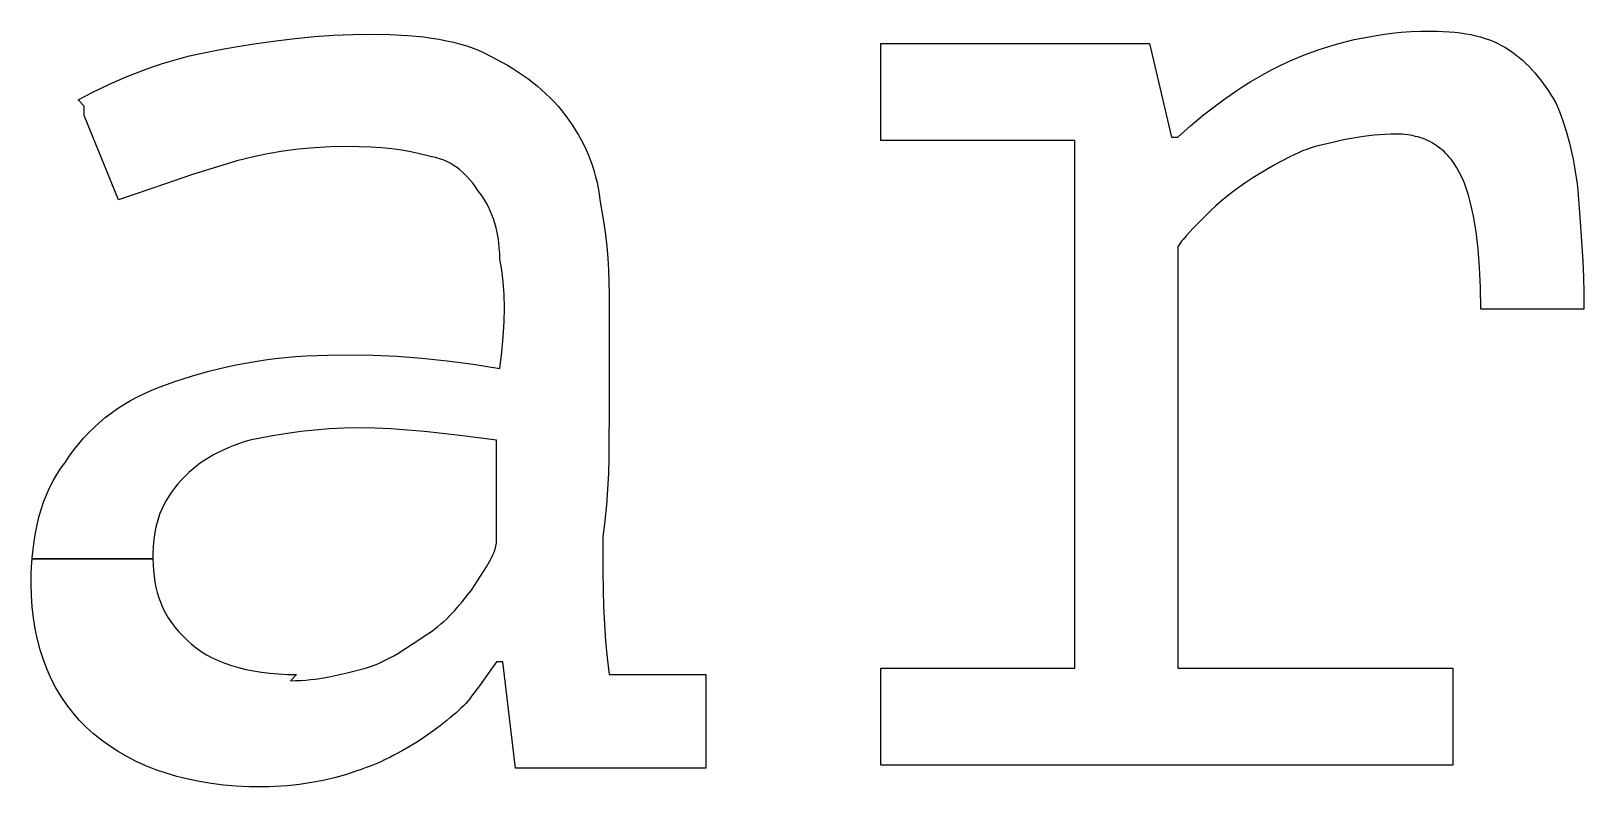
# Model space of a CAD drawing. Header units: millimetres. Extents: x 73 to 173, y -160 to -92.
# Drawn here: x 170.511 to 171.053, y -144.813 to -144.549 of the extents above; entities that cross this region are included whole.
import ezdxf

# ---------------------------------------------------------------- set-up
doc = ezdxf.new("R2010")
doc.units = ezdxf.units.MM
doc.layers.add('F.Silkscreen', color=41, linetype='CONTINUOUS', true_color=0xf2eda1)

msp = doc.modelspace()

# ---------------------------------------------------------------- linework, layer by layer
at = {"layer": 'F.Silkscreen', "linetype": 'CONTINUOUS'}
for p, q in [((170.609636, -144.550629), (170.616335, -144.550168)), ((170.616335, -144.550168), (170.623005, -144.549871)), ((170.623005, -144.549871), (170.629597, -144.549759)), ((170.629597, -144.549759), (170.635986, -144.549873)), ((170.635986, -144.549873), (170.642063, -144.550182)), ((170.642063, -144.550182), (170.644977, -144.550432)), ((170.978936, -144.550416), (170.982223, -144.549886)), ((170.982223, -144.549886), (170.985558, -144.549472)), ((170.985558, -144.549472), (170.988924, -144.549123)), ((170.988924, -144.549123), (170.992323, -144.548876)), ((170.992323, -144.548876), (170.995757, -144.548719)), ((170.995757, -144.548719), (170.999223, -144.548677)), ((170.999223, -144.548677), (171.001432, -144.548711)), ((171.001432, -144.548711), (171.003571, -144.548791)), ((171.003571, -144.548791), (171.005632, -144.548906)), ((171.005632, -144.548906), (171.007631, -144.549077)), ((171.007631, -144.549077), (171.009554, -144.549325)), ((171.009554, -144.549325), (171.011383, -144.549593)), ((171.011383, -144.549593), (171.013192, -144.549923)), ((171.013192, -144.549923), (171.014897, -144.55031)), ((171.014897, -144.55031), (171.016551, -144.550745)), ((170.572719, -144.555877), (170.576166, -144.555213)), ((170.576166, -144.555213), (170.582753, -144.554042)), ((170.582753, -144.554042), (170.589422, -144.55299)), ((170.589422, -144.55299), (170.596156, -144.552057)), ((170.596156, -144.552057), (170.60289, -144.55126)), ((170.60289, -144.55126), (170.609636, -144.550629)), ((170.644977, -144.550432), (170.647791, -144.550745)), ((170.647791, -144.550745), (170.650523, -144.551106)), ((170.650523, -144.551106), (170.653179, -144.551533)), ((170.653179, -144.551533), (170.655727, -144.552044)), ((170.655727, -144.552044), (170.658213, -144.552583)), ((170.658213, -144.552583), (170.660591, -144.553209)), ((170.660591, -144.553209), (170.662863, -144.553894)), ((170.662863, -144.553894), (170.665053, -144.554669)), ((170.665053, -144.554669), (170.66714, -144.555503)), ((170.66714, -144.555503), (170.669143, -144.556411)), ((170.807322, -144.586829), (170.807322, -144.553058)), ((170.807322, -144.553058), (170.901088, -144.553058)), ((170.901088, -144.553058), (170.908725, -144.585737)), ((170.957378, -144.556147), (170.96028, -144.555112)), ((170.96028, -144.555112), (170.963247, -144.554156)), ((170.963247, -144.554156), (170.966271, -144.553252)), ((170.966271, -144.553252), (170.969355, -144.55242)), ((170.969355, -144.55242), (170.972518, -144.551683)), ((170.972518, -144.551683), (170.975685, -144.550994)), ((170.975685, -144.550994), (170.978936, -144.550416)), ((171.016551, -144.550745), (171.018135, -144.551236)), ((171.018135, -144.551236), (171.019669, -144.551781)), ((171.019669, -144.551781), (171.02115, -144.552348)), ((171.02115, -144.552348), (171.022554, -144.553008)), ((171.022554, -144.553008), (171.023927, -144.553701)), ((171.023927, -144.553701), (171.025234, -144.554421)), ((171.025234, -144.554421), (171.026486, -144.555213)), ((171.026486, -144.555213), (171.027692, -144.556067)), ((170.550009, -144.562294), (170.553105, -144.561215)), ((170.553105, -144.561215), (170.556238, -144.560149)), ((170.556238, -144.560149), (170.559438, -144.559171)), ((170.559438, -144.559171), (170.562677, -144.558251)), ((170.562677, -144.558251), (170.565985, -144.557383)), ((170.565985, -144.557383), (170.569303, -144.556594)), ((170.569303, -144.556594), (170.572719, -144.555877)), ((170.669143, -144.556411), (170.671033, -144.55741)), ((170.671033, -144.55741), (170.673045, -144.558437)), ((170.673045, -144.558437), (170.675038, -144.559495)), ((170.675038, -144.559495), (170.676945, -144.560599)), ((170.676945, -144.560599), (170.678811, -144.561709)), ((170.943849, -144.562137), (170.946422, -144.560838)), ((170.946422, -144.560838), (170.949065, -144.559584)), ((170.949065, -144.559584), (170.951767, -144.558371)), ((170.951767, -144.558371), (170.954531, -144.557229)), ((170.954531, -144.557229), (170.957378, -144.556147)), ((171.027692, -144.556067), (171.028871, -144.556953)), ((171.028871, -144.556953), (171.03005, -144.557891)), ((171.03005, -144.557891), (171.031181, -144.558884)), ((171.031181, -144.558884), (171.03229, -144.559916)), ((171.03229, -144.559916), (171.033376, -144.560987)), ((171.033376, -144.560987), (171.034439, -144.562124)), ((170.538134, -144.567169), (170.543971, -144.564657)), ((170.543971, -144.564657), (170.546954, -144.56346)), ((170.546954, -144.56346), (170.550009, -144.562294)), ((170.678811, -144.561709), (170.680635, -144.562859)), ((170.680635, -144.562859), (170.682378, -144.564054)), ((170.682378, -144.564054), (170.684094, -144.565279)), ((170.684094, -144.565279), (170.685752, -144.566523)), ((170.685752, -144.566523), (170.687364, -144.567825)), ((170.933926, -144.567858), (170.936358, -144.56634)), ((170.936358, -144.56634), (170.938808, -144.564886)), ((170.938808, -144.564886), (170.941297, -144.563485)), ((170.941297, -144.563485), (170.943849, -144.562137)), ((171.034439, -144.562124), (171.035468, -144.563274)), ((171.035468, -144.563274), (171.0365, -144.564455)), ((171.0365, -144.564455), (171.037457, -144.565698)), ((171.037457, -144.565698), (171.038427, -144.56694)), ((170.527118, -144.572662), (170.532523, -144.569853)), ((170.532523, -144.569853), (170.538134, -144.567169)), ((170.687364, -144.567825), (170.68892, -144.56917)), ((170.68892, -144.56917), (170.690407, -144.57055)), ((170.690407, -144.57055), (170.691874, -144.571964)), ((170.691874, -144.571964), (170.693296, -144.573433)), ((170.926814, -144.572675), (170.929172, -144.571019)), ((170.929172, -144.571019), (170.931536, -144.569431)), ((170.931536, -144.569431), (170.933926, -144.567858)), ((171.038427, -144.56694), (171.039356, -144.568253)), ((171.039356, -144.568253), (171.04026, -144.569582)), ((171.04026, -144.569582), (171.041152, -144.570942)), ((171.041152, -144.570942), (171.042012, -144.572328)), ((170.529296, -144.574852), (170.527118, -144.572662)), ((170.529296, -144.578118), (170.529296, -144.574852)), ((170.693296, -144.573433), (170.694653, -144.574941)), ((170.694653, -144.574941), (170.695938, -144.576507)), ((170.695938, -144.576507), (170.697192, -144.578118)), ((170.919927, -144.577966), (170.922207, -144.576157)), ((170.922207, -144.576157), (170.924502, -144.574411)), ((170.924502, -144.574411), (170.926814, -144.572675)), ((171.042012, -144.572328), (171.042823, -144.573747)), ((171.042823, -144.573747), (171.044063, -144.576763)), ((171.044063, -144.576763), (171.045248, -144.580053)), ((170.541283, -144.607561), (170.529296, -144.578118)), ((170.697192, -144.578118), (170.698406, -144.579752)), ((170.698406, -144.579752), (170.699546, -144.581434)), ((170.699546, -144.581434), (170.700634, -144.58314)), ((170.910895, -144.585737), (170.91539, -144.581763)), ((170.91539, -144.581763), (170.919927, -144.577966)), ((171.045248, -144.580053), (171.046399, -144.583602)), ((170.700634, -144.58314), (170.70167, -144.584844)), ((170.70167, -144.584844), (170.702669, -144.586598)), ((170.702669, -144.586598), (170.703584, -144.588367)), ((170.874927, -144.586829), (170.807322, -144.586829)), ((170.874927, -144.771105), (170.874927, -144.586829)), ((170.908725, -144.585737), (170.910895, -144.585737)), ((170.965452, -144.587421), (170.958883, -144.589014)), ((170.968788, -144.586668), (170.965452, -144.587421)), ((170.972231, -144.586012), (170.968788, -144.586668)), ((170.975767, -144.585469), (170.972231, -144.586012)), ((170.979425, -144.585037), (170.975767, -144.585469)), ((170.981298, -144.584853), (170.979425, -144.585037)), ((170.983237, -144.584753), (170.981298, -144.584853)), ((170.985214, -144.58469), (170.983237, -144.584753)), ((170.987249, -144.584638), (170.985214, -144.58469)), ((170.988231, -144.584673), (170.987249, -144.584638)), ((170.989232, -144.584714), (170.988231, -144.584673)), ((170.990195, -144.584784), (170.989232, -144.584714)), ((170.991153, -144.584902), (170.990195, -144.584784)), ((170.992096, -144.585041), (170.991153, -144.584902)), ((170.993019, -144.58524), (170.992096, -144.585041)), ((170.993914, -144.585438), (170.993019, -144.58524)), ((170.994803, -144.58566), (170.993914, -144.585438)), ((170.995631, -144.585929), (170.994803, -144.58566)), ((170.996492, -144.58622), (170.995631, -144.585929)), ((170.99732, -144.586551), (170.996492, -144.58622)), ((170.99811, -144.586903), (170.99732, -144.586551)), ((170.998877, -144.587289), (170.99811, -144.586903)), ((170.999667, -144.587692), (170.998877, -144.587289)), ((171.00041, -144.588131), (170.999667, -144.587692)), ((171.001138, -144.588606), (171.00041, -144.588131)), ((171.046399, -144.583602), (171.047475, -144.587373)), ((171.047475, -144.587373), (171.04796, -144.589353)), ((170.587907, -144.592709), (170.582571, -144.594027)), ((170.593267, -144.591576), (170.587907, -144.592709)), ((170.598666, -144.590649), (170.593267, -144.591576)), ((170.604093, -144.589946), (170.598666, -144.590649)), ((170.609623, -144.589427), (170.604093, -144.589946)), ((170.615195, -144.589123), (170.609623, -144.589427)), ((170.620871, -144.589014), (170.615195, -144.589123)), ((170.62521, -144.589064), (170.620871, -144.589014)), ((170.629297, -144.589227), (170.62521, -144.589064)), ((170.633102, -144.589475), (170.629297, -144.589227)), ((170.636693, -144.58984), (170.633102, -144.589475)), ((170.64007, -144.590281), (170.636693, -144.58984)), ((170.643277, -144.590872), (170.64007, -144.590281)), ((170.646321, -144.591515), (170.643277, -144.590872)), ((170.649228, -144.592281), (170.646321, -144.591515)), ((170.650635, -144.592534), (170.649228, -144.592281)), ((170.652009, -144.592852), (170.650635, -144.592534)), ((170.653277, -144.593243), (170.652009, -144.592852)), ((170.654555, -144.59369), (170.653277, -144.593243)), ((170.655772, -144.594234), (170.654555, -144.59369)), ((170.703584, -144.588367), (170.704439, -144.590188)), ((170.704439, -144.590188), (170.70524, -144.592021)), ((170.70524, -144.592021), (170.705966, -144.593864)), ((170.950042, -144.592584), (170.947155, -144.594075)), ((170.951554, -144.591854), (170.950042, -144.592584)), ((170.953015, -144.591181), (170.951554, -144.591854)), ((170.95449, -144.590546), (170.953015, -144.591181)), ((170.955967, -144.58998), (170.95449, -144.590546)), ((170.957427, -144.589457), (170.955967, -144.58998)), ((170.958883, -144.589014), (170.957427, -144.589457)), ((171.001836, -144.589094), (171.001138, -144.588606)), ((171.002531, -144.589638), (171.001836, -144.589094)), ((171.003183, -144.590188), (171.002531, -144.589638)), ((171.00383, -144.590769), (171.003183, -144.590188)), ((171.004469, -144.591385), (171.00383, -144.590769)), ((171.005085, -144.592021), (171.004469, -144.591385)), ((171.005661, -144.592709), (171.005085, -144.592021)), ((171.00626, -144.593396), (171.005661, -144.592709)), ((171.006797, -144.594105), (171.00626, -144.593396)), ((171.04796, -144.589353), (171.048417, -144.591376)), ((171.048417, -144.591376), (171.048873, -144.593427)), ((171.048873, -144.593427), (171.049282, -144.595524)), ((170.567049, -144.598807), (170.557643, -144.601965)), ((170.577276, -144.595567), (170.567049, -144.598807)), ((170.582571, -144.594027), (170.577276, -144.595567)), ((170.656953, -144.594839), (170.655772, -144.594234)), ((170.658074, -144.595509), (170.656953, -144.594839)), ((170.659184, -144.596245), (170.658074, -144.595509)), ((170.66022, -144.597033), (170.659184, -144.596245)), ((170.661251, -144.597913), (170.66022, -144.597033)), ((170.662227, -144.598822), (170.661251, -144.597913)), ((170.663172, -144.599801), (170.662227, -144.598822)), ((170.705966, -144.593864), (170.706643, -144.595741)), ((170.706643, -144.595741), (170.707251, -144.597656)), ((170.707251, -144.597656), (170.707766, -144.599585)), ((170.941708, -144.597135), (170.93708, -144.599914)), ((170.94436, -144.595603), (170.941708, -144.597135)), ((170.947155, -144.594075), (170.94436, -144.595603)), ((171.007326, -144.594866), (171.006797, -144.594105)), ((171.008346, -144.596441), (171.007326, -144.594866)), ((171.009273, -144.598138), (171.008346, -144.596441)), ((171.010135, -144.599914), (171.009273, -144.598138)), ((171.049282, -144.595524), (171.049622, -144.597662)), ((171.049622, -144.597662), (171.049964, -144.599836)), ((170.557643, -144.601965), (170.541283, -144.607561)), ((170.664105, -144.600837), (170.663172, -144.599801)), ((170.664973, -144.601947), (170.664105, -144.600837)), ((170.665838, -144.603075), (170.664973, -144.601947)), ((170.666656, -144.604291), (170.665838, -144.603075)), ((170.667483, -144.605335), (170.666656, -144.604291)), ((170.707766, -144.599585), (170.708253, -144.601524)), ((170.708253, -144.601524), (170.708618, -144.603519)), ((170.708618, -144.603519), (170.708944, -144.605511)), ((170.932379, -144.603172), (170.930179, -144.604824)), ((170.934671, -144.601562), (170.932379, -144.603172)), ((170.93708, -144.599914), (170.934671, -144.601562)), ((171.010915, -144.601815), (171.010135, -144.599914)), ((171.011663, -144.603859), (171.010915, -144.601815)), ((171.012352, -144.606018), (171.011663, -144.603859)), ((171.049964, -144.599836), (171.050237, -144.602051)), ((171.050237, -144.602051), (171.050471, -144.604281)), ((171.050471, -144.604281), (171.05125, -144.613663)), ((170.66824, -144.606438), (170.667483, -144.605335)), ((170.669003, -144.607587), (170.66824, -144.606438)), ((170.669696, -144.608793), (170.669003, -144.607587)), ((170.670374, -144.610058), (170.669696, -144.608793)), ((170.708944, -144.605511), (170.709203, -144.607561)), ((170.709203, -144.607561), (170.709953, -144.611634)), ((170.924192, -144.609739), (170.922397, -144.61137)), ((170.926084, -144.608094), (170.924192, -144.609739)), ((170.928076, -144.606468), (170.926084, -144.608094)), ((170.930179, -144.604824), (170.928076, -144.606468)), ((171.01299, -144.60831), (171.012352, -144.606018)), ((171.013584, -144.61071), (171.01299, -144.60831)), ((170.670991, -144.611394), (170.670374, -144.610058)), ((170.671576, -144.612784), (170.670991, -144.611394)), ((170.672129, -144.614239), (170.671576, -144.612784)), ((170.672602, -144.615733), (170.672129, -144.614239)), ((170.709953, -144.611634), (170.710622, -144.615722)), ((170.920709, -144.613011), (170.917668, -144.616086)), ((170.922397, -144.61137), (170.920709, -144.613011)), ((171.014123, -144.613261), (171.013584, -144.61071)), ((171.015038, -144.618716), (171.014123, -144.613261)), ((171.05125, -144.613663), (171.051955, -144.623768)), ((170.673035, -144.617322), (170.672602, -144.615733)), ((170.67341, -144.618982), (170.673035, -144.617322)), ((170.673731, -144.620689), (170.67341, -144.618982)), ((170.673962, -144.62247), (170.673731, -144.620689)), ((170.710622, -144.615722), (170.711186, -144.61983)), ((170.711186, -144.61983), (170.711631, -144.623899)), ((170.913802, -144.620168), (170.912747, -144.621445)), ((170.915008, -144.618856), (170.913802, -144.620168)), ((170.916272, -144.617505), (170.915008, -144.618856)), ((170.917668, -144.616086), (170.916272, -144.617505)), ((171.015742, -144.624706), (171.015038, -144.618716)), ((170.674143, -144.624326), (170.673962, -144.62247)), ((170.674267, -144.626256), (170.674143, -144.624326)), ((170.674299, -144.628263), (170.674267, -144.626256)), ((170.711631, -144.623899), (170.711988, -144.627996)), ((170.911342, -144.623282), (170.910895, -144.623899)), ((170.910895, -144.623899), (170.910895, -144.771105)), ((170.911763, -144.622677), (170.911342, -144.623282)), ((170.912238, -144.622061), (170.911763, -144.622677)), ((170.912747, -144.621445), (170.912238, -144.622061)), ((171.016246, -144.631192), (171.015742, -144.624706)), ((171.051955, -144.623768), (171.052242, -144.629062)), ((170.674688, -144.630141), (170.674299, -144.628263)), ((170.675038, -144.632091), (170.674688, -144.630141)), ((170.711988, -144.627996), (170.712254, -144.632091)), ((171.016567, -144.638187), (171.016246, -144.631192)), ((171.052242, -144.629062), (171.052466, -144.634487)), ((170.675296, -144.634138), (170.675038, -144.632091)), ((170.675532, -144.63622), (170.675296, -144.634138)), ((170.675817, -144.64063), (170.675532, -144.63622)), ((170.712254, -144.632091), (170.712412, -144.636172)), ((170.712412, -144.636172), (170.712448, -144.640271)), ((171.052466, -144.634487), (171.052594, -144.640034)), ((170.67595, -144.645305), (170.675817, -144.64063)), ((170.712448, -144.640271), (170.712448, -144.681689)), ((171.016683, -144.64572), (171.016567, -144.638187)), ((171.052594, -144.640034), (171.05265, -144.64572)), ((170.675817, -144.650238), (170.67595, -144.645305)), ((171.05265, -144.64572), (171.016683, -144.64572)), ((170.675532, -144.655392), (170.675817, -144.650238)), ((170.675038, -144.660799), (170.675532, -144.655392)), ((170.585584, -144.664576), (170.58898, -144.663986)), ((170.58898, -144.663986), (170.5924, -144.663471)), ((170.5924, -144.663471), (170.59589, -144.663001)), ((170.59589, -144.663001), (170.599456, -144.662618)), ((170.599456, -144.662618), (170.603046, -144.662307)), ((170.603046, -144.662307), (170.606711, -144.662078)), ((170.606711, -144.662078), (170.614228, -144.661767)), ((170.614228, -144.661767), (170.622014, -144.66169)), ((170.622014, -144.66169), (170.63011, -144.661816)), ((170.63011, -144.661816), (170.638459, -144.662214)), ((170.638459, -144.662214), (170.647069, -144.662841)), ((170.647069, -144.662841), (170.655907, -144.663754)), ((170.655907, -144.663754), (170.665004, -144.664951)), ((170.674299, -144.666422), (170.675038, -144.660799)), ((170.560913, -144.670976), (170.566676, -144.669127)), ((170.566676, -144.669127), (170.572719, -144.667402)), ((170.572719, -144.667402), (170.579045, -144.665899)), ((170.579045, -144.665899), (170.582284, -144.665191)), ((170.582284, -144.665191), (170.585584, -144.664576)), ((170.665004, -144.664951), (170.674299, -144.666422)), ((170.550294, -144.675171), (170.552833, -144.674037)), ((170.552833, -144.674037), (170.555442, -144.672961)), ((170.555442, -144.672961), (170.560913, -144.670976)), ((170.540887, -144.680486), (170.54313, -144.679057)), ((170.54313, -144.679057), (170.545458, -144.677676)), ((170.545458, -144.677676), (170.547832, -144.67638)), ((170.547832, -144.67638), (170.550294, -144.675171)), ((170.532714, -144.687029), (170.534634, -144.68527)), ((170.534634, -144.68527), (170.536649, -144.683604)), ((170.536649, -144.683604), (170.538722, -144.682012)), ((170.538722, -144.682012), (170.540887, -144.680486)), ((170.712448, -144.681689), (170.712416, -144.692358)), ((170.527389, -144.692737), (170.529078, -144.690762)), ((170.529078, -144.690762), (170.530863, -144.688845)), ((170.530863, -144.688845), (170.532714, -144.687029)), ((170.591274, -144.690699), (170.587082, -144.691514)), ((170.595639, -144.689911), (170.591274, -144.690699)), ((170.60021, -144.689165), (170.595639, -144.689911)), ((170.60493, -144.688507), (170.60021, -144.689165)), ((170.609805, -144.687958), (170.60493, -144.688507)), ((170.614819, -144.687527), (170.609805, -144.687958)), ((170.619969, -144.687252), (170.614819, -144.687527)), ((170.625217, -144.687146), (170.619969, -144.687252)), ((170.630646, -144.687252), (170.625217, -144.687146)), ((170.636253, -144.687527), (170.630646, -144.687252)), ((170.642047, -144.687958), (170.636253, -144.687527)), ((170.648004, -144.688507), (170.642047, -144.687958)), ((170.660332, -144.689911), (170.648004, -144.688507)), ((170.673209, -144.691514), (170.660332, -144.689911)), ((170.524205, -144.696942), (170.525772, -144.694785)), ((170.525772, -144.694785), (170.527389, -144.692737)), ((170.574429, -144.696595), (170.572891, -144.697503)), ((170.576059, -144.695767), (170.574429, -144.696595)), ((170.577738, -144.694972), (170.576059, -144.695767)), ((170.579487, -144.6942), (170.577738, -144.694972)), ((170.581263, -144.69349), (170.579487, -144.6942)), ((170.583133, -144.692784), (170.581263, -144.69349)), ((170.585062, -144.692129), (170.583133, -144.692784)), ((170.587082, -144.691514), (170.585062, -144.692129)), ((170.673209, -144.727498), (170.673209, -144.691514)), ((170.712416, -144.692358), (170.712343, -144.697703)), ((170.519734, -144.703431), (170.521181, -144.701232)), ((170.521181, -144.701232), (170.522728, -144.699143)), ((170.522728, -144.699143), (170.524205, -144.696942)), ((170.567141, -144.701627), (170.565807, -144.702806)), ((170.568516, -144.70051), (170.567141, -144.701627)), ((170.56992, -144.699453), (170.568516, -144.70051)), ((170.571395, -144.698457), (170.56992, -144.699453)), ((170.572891, -144.697503), (170.571395, -144.698457)), ((170.712343, -144.697703), (170.712191, -144.703113)), ((170.517202, -144.708083), (170.518412, -144.705715)), ((170.518412, -144.705715), (170.519734, -144.703431)), ((170.561967, -144.706763), (170.560794, -144.708194)), ((170.563223, -144.705376), (170.561967, -144.706763)), ((170.56452, -144.704052), (170.563223, -144.705376)), ((170.565807, -144.702806), (170.56452, -144.704052)), ((170.712191, -144.703113), (170.711923, -144.70854)), ((170.515119, -144.713076), (170.516096, -144.710558)), ((170.516096, -144.710558), (170.517202, -144.708083)), ((170.557883, -144.71254), (170.557059, -144.714037)), ((170.558766, -144.711084), (170.557883, -144.71254)), ((170.559748, -144.709636), (170.558766, -144.711084)), ((170.560794, -144.708194), (170.559748, -144.709636)), ((170.711923, -144.70854), (170.711539, -144.714046)), ((170.512814, -144.721086), (170.51347, -144.718366)), ((170.51347, -144.718366), (170.514246, -144.715696)), ((170.514246, -144.715696), (170.515119, -144.713076)), ((170.555728, -144.717069), (170.55518, -144.718634)), ((170.556347, -144.715524), (170.555728, -144.717069)), ((170.557059, -144.714037), (170.556347, -144.715524)), ((170.711539, -144.714046), (170.711001, -144.719642)), ((170.512245, -144.723899), (170.512814, -144.721086)), ((170.553968, -144.723588), (170.553711, -144.72534)), ((170.554295, -144.721881), (170.553968, -144.723588)), ((170.554715, -144.72023), (170.554295, -144.721881)), ((170.55518, -144.718634), (170.554715, -144.72023)), ((170.711001, -144.719642), (170.710272, -144.72532)), ((170.511413, -144.729656), (170.511769, -144.726763)), ((170.511769, -144.726763), (170.512245, -144.723899)), ((170.553377, -144.728998), (170.553285, -144.730939)), ((170.553507, -144.727134), (170.553377, -144.728998)), ((170.553711, -144.72534), (170.553507, -144.727134)), ((170.672659, -144.729527), (170.672971, -144.728509)), ((170.672971, -144.728509), (170.673209, -144.727498)), ((170.710272, -144.72532), (170.710312, -144.737552)), ((170.510901, -144.735579), (170.511087, -144.732941)), ((170.511087, -144.732941), (170.511106, -144.732601)), ((170.511087, -144.732941), (170.553277, -144.732941)), ((170.553277, -144.732941), (170.511087, -144.732941)), ((170.511106, -144.732601), (170.511413, -144.729656)), ((170.553285, -144.730939), (170.553277, -144.732941)), ((170.553277, -144.732941), (170.553298, -144.734966)), ((170.669675, -144.735673), (170.67027, -144.734652)), ((170.67027, -144.734652), (170.670836, -144.733615)), ((170.670836, -144.733615), (170.671381, -144.732601)), ((170.671381, -144.732601), (170.671844, -144.731569)), ((170.671844, -144.731569), (170.6723, -144.730545)), ((170.6723, -144.730545), (170.672659, -144.729527)), ((170.510735, -144.741661), (170.510802, -144.738606)), ((170.510802, -144.738606), (170.510901, -144.735579)), ((170.553298, -144.734966), (170.553435, -144.736979)), ((170.553435, -144.736979), (170.55364, -144.738939)), ((170.55364, -144.738939), (170.553924, -144.740889)), ((170.664485, -144.743847), (170.669675, -144.735673)), ((170.710312, -144.737552), (170.710383, -144.743651)), ((170.510856, -144.745719), (170.510735, -144.741661)), ((170.553924, -144.740889), (170.554292, -144.742807)), ((170.554292, -144.742807), (170.554757, -144.744682)), ((170.554757, -144.744682), (170.555328, -144.746525)), ((170.66285, -144.745879), (170.664485, -144.743847)), ((170.710383, -144.743651), (170.71056, -144.749708)), ((170.511106, -144.749682), (170.510856, -144.745719)), ((170.511555, -144.753559), (170.511106, -144.749682)), ((170.555328, -144.746525), (170.556003, -144.748331)), ((170.556003, -144.748331), (170.556762, -144.750102)), ((170.556762, -144.750102), (170.557643, -144.75183)), ((170.657674, -144.751888), (170.658579, -144.750907)), ((170.658579, -144.750907), (170.659466, -144.749931)), ((170.659466, -144.749931), (170.661171, -144.747912)), ((170.661171, -144.747912), (170.66285, -144.745879)), ((170.71056, -144.749708), (170.710815, -144.75571)), ((170.512171, -144.757351), (170.511555, -144.753559)), ((170.557643, -144.75183), (170.558619, -144.753519)), ((170.558619, -144.753519), (170.559707, -144.755172)), ((170.559707, -144.755172), (170.560913, -144.756761)), ((170.652702, -144.756553), (170.653762, -144.755648)), ((170.653762, -144.755648), (170.654784, -144.754734)), ((170.654784, -144.754734), (170.655772, -144.753802)), ((170.655772, -144.753802), (170.65673, -144.752863)), ((170.65673, -144.752863), (170.657674, -144.751888)), ((170.710815, -144.75571), (170.711189, -144.761638)), ((170.512965, -144.761044), (170.512171, -144.757351)), ((170.513918, -144.764646), (170.512965, -144.761044)), ((170.560913, -144.756761), (170.562242, -144.758326)), ((170.562242, -144.758326), (170.563693, -144.759832)), ((170.563693, -144.759832), (170.565266, -144.761294)), ((170.565266, -144.761294), (170.566768, -144.76268)), ((170.644123, -144.7625), (170.649228, -144.759103)), ((170.649228, -144.759103), (170.65043, -144.758288)), ((170.65043, -144.758288), (170.651573, -144.757437)), ((170.651573, -144.757437), (170.652702, -144.756553)), ((170.711189, -144.761638), (170.711753, -144.767501)), ((170.515055, -144.76812), (170.513918, -144.764646)), ((170.566768, -144.76268), (170.568383, -144.763982)), ((170.568383, -144.763982), (170.570126, -144.765225)), ((170.570126, -144.765225), (170.571999, -144.766391)), ((170.571999, -144.766391), (170.573976, -144.767454)), ((170.635944, -144.767501), (170.637349, -144.766726)), ((170.637349, -144.766726), (170.638739, -144.765925)), ((170.638739, -144.765925), (170.641455, -144.764247)), ((170.641455, -144.764247), (170.644123, -144.7625)), ((170.516351, -144.7715), (170.515055, -144.76812)), ((170.517805, -144.774782), (170.516351, -144.7715)), ((170.573976, -144.767454), (170.576081, -144.768436)), ((170.576081, -144.768436), (170.578331, -144.769335)), ((170.578331, -144.769335), (170.580673, -144.770145)), ((170.580673, -144.770145), (170.583133, -144.770865)), ((170.583133, -144.770865), (170.5857, -144.771488)), ((170.5857, -144.771488), (170.588377, -144.772035)), ((170.588377, -144.772035), (170.591191, -144.772479)), ((170.591191, -144.772479), (170.594101, -144.772827)), ((170.621037, -144.772701), (170.627424, -144.771105)), ((170.627424, -144.771105), (170.628846, -144.770658)), ((170.628846, -144.770658), (170.630268, -144.770139)), ((170.630268, -144.770139), (170.631703, -144.769564)), ((170.631703, -144.769564), (170.633107, -144.768911)), ((170.633107, -144.768911), (170.634537, -144.768225)), ((170.634537, -144.768225), (170.635944, -144.767501)), ((170.673209, -144.768911), (170.670074, -144.773291)), ((170.675403, -144.768911), (170.673209, -144.768911)), ((170.679752, -144.806002), (170.675403, -144.768911)), ((170.711753, -144.767501), (170.712448, -144.773291)), ((170.807322, -144.804895), (170.807322, -144.771105)), ((170.807322, -144.771105), (170.874927, -144.771105)), ((170.910895, -144.771105), (171.006865, -144.771105)), ((171.006865, -144.771105), (171.006865, -144.804895)), ((170.519435, -144.777926), (170.517805, -144.774782)), ((170.521212, -144.780956), (170.519435, -144.777926)), ((170.594101, -144.772827), (170.597096, -144.773081)), ((170.597096, -144.773081), (170.60021, -144.773242)), ((170.60021, -144.773242), (170.603414, -144.773291)), ((170.603414, -144.773291), (170.601242, -144.775462)), ((170.601242, -144.775462), (170.603061, -144.775441)), ((170.603061, -144.775441), (170.604827, -144.775373)), ((170.604827, -144.775373), (170.60658, -144.775254)), ((170.60658, -144.775254), (170.608254, -144.775082)), ((170.608254, -144.775082), (170.609905, -144.774888)), ((170.609905, -144.774888), (170.61154, -144.774651)), ((170.61154, -144.774651), (170.614738, -144.774119)), ((170.614738, -144.774119), (170.617883, -144.773447)), ((170.617883, -144.773447), (170.621037, -144.772701)), ((170.667221, -144.777215), (170.664495, -144.780906)), ((170.670074, -144.773291), (170.667221, -144.777215)), ((170.712448, -144.773291), (170.746255, -144.773291)), ((170.746255, -144.773291), (170.746255, -144.806002)), ((170.523172, -144.78384), (170.521212, -144.780956)), ((170.662419, -144.783389), (170.661639, -144.784184)), ((170.663167, -144.782543), (170.662419, -144.783389)), ((170.663854, -144.781729), (170.663167, -144.782543)), ((170.664495, -144.780906), (170.663854, -144.781729)), ((170.525275, -144.786588), (170.523172, -144.78384)), ((170.527558, -144.789202), (170.525275, -144.786588)), ((170.6569, -144.78847), (170.655813, -144.789351)), ((170.657933, -144.787589), (170.6569, -144.78847)), ((170.658934, -144.786732), (170.657933, -144.787589)), ((170.659892, -144.785876), (170.658934, -144.786732)), ((170.66077, -144.785054), (170.659892, -144.785876)), ((170.661639, -144.784184), (170.66077, -144.785054)), ((170.52998, -144.79168), (170.527558, -144.789202)), ((170.532552, -144.793994), (170.52998, -144.79168)), ((170.535293, -144.796181), (170.532552, -144.793994)), ((170.6509, -144.793094), (170.648142, -144.795082)), ((170.653469, -144.79118), (170.6509, -144.793094)), ((170.654656, -144.790272), (170.653469, -144.79118)), ((170.655813, -144.789351), (170.654656, -144.790272)), ((170.538128, -144.798239), (170.535293, -144.796181)), ((170.541122, -144.800147), (170.538128, -144.798239)), ((170.643, -144.79834), (170.640263, -144.799936)), ((170.645628, -144.796748), (170.643, -144.79834)), ((170.648142, -144.795082), (170.645628, -144.796748)), ((170.544212, -144.801947), (170.541122, -144.800147)), ((170.547447, -144.803617), (170.544212, -144.801947)), ((170.550821, -144.805136), (170.547447, -144.803617)), ((170.63112, -144.804456), (170.629419, -144.805136)), ((170.632747, -144.80373), (170.63112, -144.804456)), ((170.634313, -144.803005), (170.632747, -144.80373)), ((170.635886, -144.802257), (170.634313, -144.803005)), ((170.637359, -144.801497), (170.635886, -144.802257)), ((170.640263, -144.799936), (170.637359, -144.801497)), ((171.006865, -144.804895), (170.807322, -144.804895)), ((170.554286, -144.806532), (170.550821, -144.805136)), ((170.557911, -144.807766), (170.554286, -144.806532)), ((170.561648, -144.808868), (170.557911, -144.807766)), ((170.565528, -144.809837), (170.561648, -144.808868)), ((170.569527, -144.81067), (170.565528, -144.809837)), ((170.612641, -144.81024), (170.608611, -144.811048)), ((170.616574, -144.809304), (170.612641, -144.81024)), ((170.620424, -144.80826), (170.616574, -144.809304)), ((170.62413, -144.807089), (170.620424, -144.80826)), ((170.62596, -144.806465), (170.62413, -144.807089)), ((170.627735, -144.805797), (170.62596, -144.806465)), ((170.629419, -144.805136), (170.627735, -144.805797)), ((170.746255, -144.806002), (170.679752, -144.806002)), ((170.573659, -144.811321), (170.569527, -144.81067)), ((170.577919, -144.811865), (170.573659, -144.811321)), ((170.582284, -144.812233), (170.577919, -144.811865)), ((170.586804, -144.81247), (170.582284, -144.812233)), ((170.591452, -144.812545), (170.586804, -144.81247)), ((170.593664, -144.812502), (170.591452, -144.812545)), ((170.595882, -144.812438), (170.593664, -144.812502)), ((170.598068, -144.812312), (170.595882, -144.812438)), ((170.600222, -144.81215), (170.598068, -144.812312)), ((170.602347, -144.81193), (170.600222, -144.81215)), ((170.604472, -144.81167), (170.602347, -144.81193)), ((170.606558, -144.811371), (170.604472, -144.81167)), ((170.608611, -144.811048), (170.606558, -144.811371))]:
    msp.add_line(p, q, dxfattribs=at)

doc.saveas('drawing.dxf')
